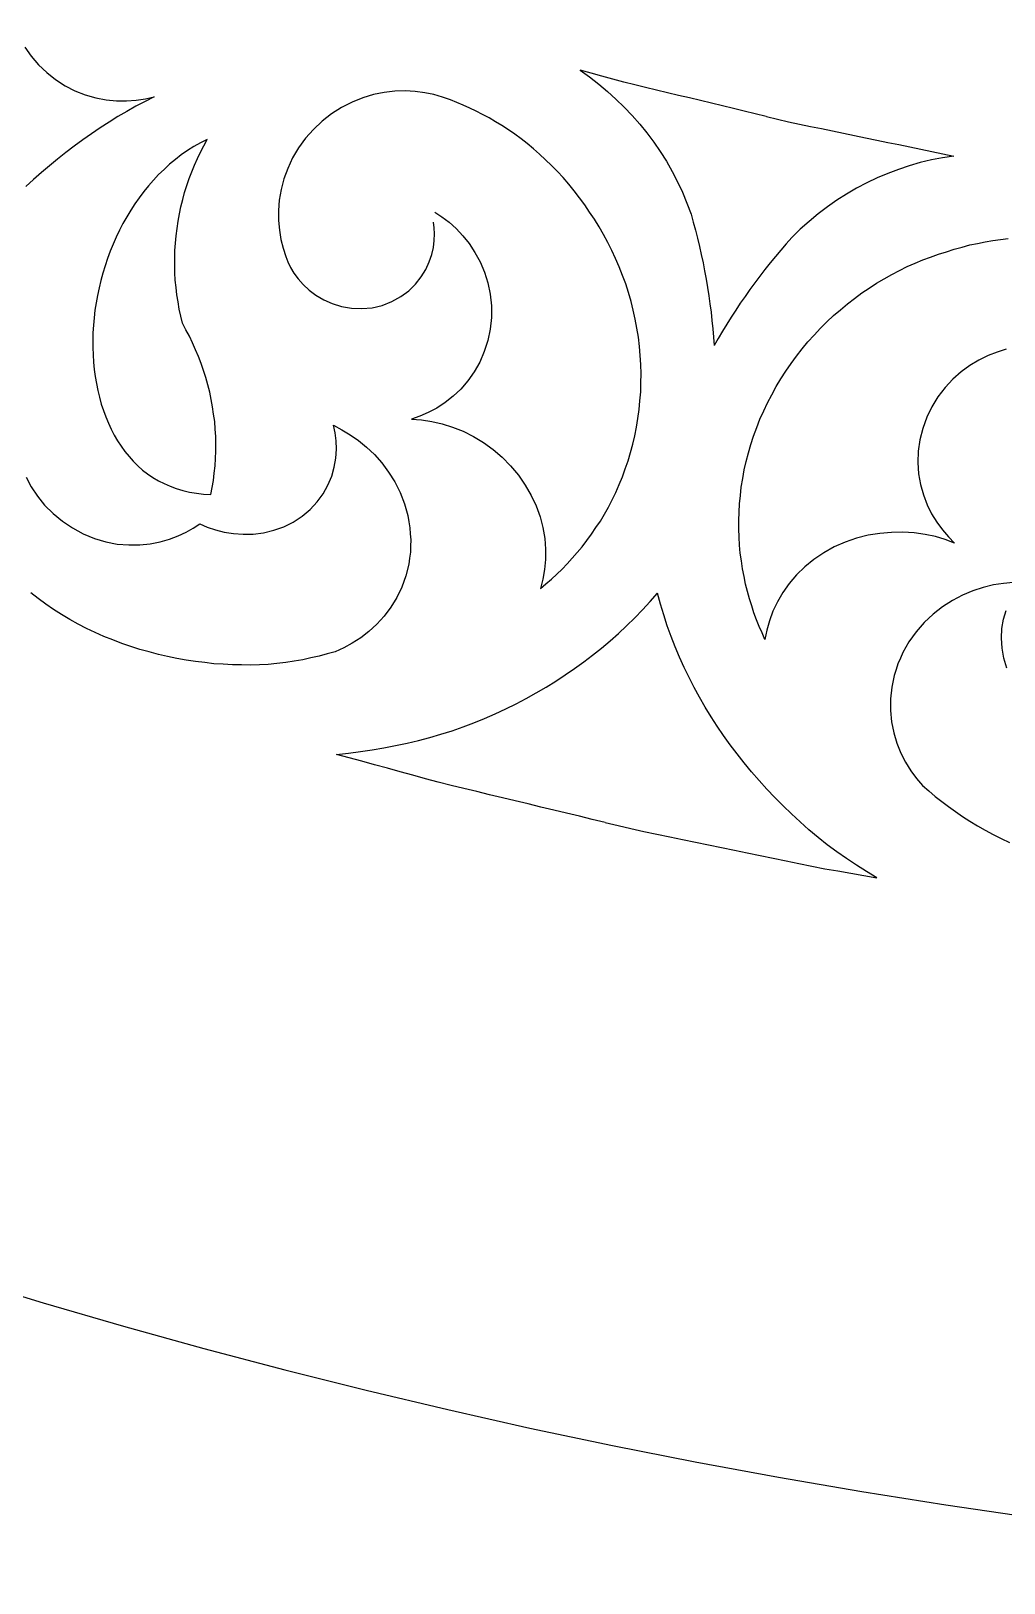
# Model space of a CAD drawing. Extents: x -1903 to -234, y -575 to 545.
# Drawn here: x -1503.9 to -1423.4, y -574.8 to -446.4 of the extents above; entities that cross this region are included whole.
import ezdxf

# ---------------------------------------------------------------- set-up
doc = ezdxf.new("R2010")
doc.units = 0
doc.layers.add('LAYER_1', color=18, linetype='CONTINUOUS')

msp = doc.modelspace()

# ---------------------------------------------------------------- linework, layer by layer
at = {"layer": 'LAYER_1'}
msp.add_lwpolyline([(-1342.912552403855, 545.219890420859, 0.4142135623730951), (-1902.912552403855, -14.78010957914103, 0.4142135623730951), (-1342.912552403855, -574.780109579141, 0.4142135623730951), (-782.912552403855, -14.78010957914103, 0.4142135623730951)], format="xyb", close=True, dxfattribs=at)
for points in [[(-1504.379516601562, -447.7447814941406), (-1503.84619140625, -448.4939575195312), (-1503.23828125, -449.1975402832031), (-1502.5625, -449.8450317382812), (-1501.828002929688, -450.4271545410156), (-1501.045288085938, -450.9364013671875), (-1500.226318359375, -451.3672790527344), (-1499.375122070312, -451.6932678222656), (-1498.510986328125, -451.9334716796875), (-1497.6474609375, -452.093017578125), (-1496.795166015625, -452.17529296875), (-1495.9638671875, -452.1851501464844), (-1495.161376953125, -452.1286010742188), (-1494.394165039062, -452.0124816894531), (-1493.666870117188, -451.8439331054688), (-1494.423217773438, -452.2404174804688), (-1495.180786132812, -452.6364440917969), (-1495.926635742188, -453.0657348632812), (-1496.673950195312, -453.4945373535156), (-1497.406982421875, -453.9560852050781), (-1498.141479492188, -454.4171142578125), (-1498.859497070312, -454.9100341796875), (-1499.578979492188, -455.4024353027344), (-1500.27978515625, -455.92578125), (-1500.982055664062, -456.4486389160156), (-1501.663208007812, -457.0012512207031), (-1502.345581054688, -457.5527038574219), (-1503.00048828125, -458.1207275390625), (-1503.656860351562, -458.6882629394531), (-1504.288330078125, -459.2837219238281)], [(-1443.04931640625, -453.473876953125), (-1443.956176757812, -453.2559509277344), (-1444.862915039062, -453.0380249023438), (-1445.769775390625, -452.8200988769531), (-1446.676635742188, -452.6021728515625), (-1447.58349609375, -452.3842468261719), (-1448.490356445312, -452.1663208007812), (-1449.397216796875, -451.9483947753906), (-1450.304077148438, -451.73046875), (-1451.2109375, -451.5125427246094), (-1452.117797851562, -451.2946166992188), (-1453.024658203125, -451.0766906738281), (-1453.931396484375, -450.8587646484375), (-1454.838134765625, -450.640380859375), (-1455.73779296875, -450.3941040039062), (-1456.637329101562, -450.1478271484375), (-1457.536865234375, -449.9015808105469), (-1458.436401367188, -449.6553039550781), (-1457.658935546875, -450.2093200683594), (-1456.906127929688, -450.7951965332031), (-1456.178466796875, -451.4120483398438), (-1455.476684570312, -452.0588073730469), (-1454.79736328125, -452.7181396484375), (-1454.14306640625, -453.3975219726562), (-1453.516845703125, -454.1044921875), (-1452.91943359375, -454.8381652832031), (-1452.351684570312, -455.5975341796875), (-1451.814208984375, -456.381591796875), (-1451.307861328125, -457.1893920898438), (-1450.83349609375, -458.0199890136719), (-1450.391845703125, -458.8723449707031), (-1449.98388671875, -459.7454528808594), (-1449.6103515625, -460.6383972167969), (-1449.272216796875, -461.5500793457031), (-1449.087280273438, -462.2162475585938), (-1448.901489257812, -462.8825988769531), (-1448.735107421875, -463.5536804199219), (-1448.567993164062, -464.2249450683594), (-1448.42041015625, -464.9004516601562), (-1448.272094726562, -465.576171875), (-1448.143310546875, -466.2556457519531), (-1448.013916015625, -466.935302734375), (-1447.904418945312, -467.6182250976562), (-1447.794067382812, -468.3013305664062), (-1447.703979492188, -468.9872131347656), (-1447.613159179688, -469.6732482910156), (-1447.54248046875, -470.3616333007812), (-1447.47119140625, -471.0501403808594), (-1447.420166015625, -471.7405090332031), (-1447.368774414062, -472.4309692382812)], [(-1470.473999023438, -461.3890075683594), (-1469.876342773438, -461.7797546386719), (-1469.284301757812, -462.2336730957031), (-1468.705688476562, -462.7538452148438), (-1468.14990234375, -463.3422241210938), (-1467.626831054688, -463.9991455078125), (-1467.147705078125, -464.7231750488281), (-1466.723388671875, -465.5106201171875), (-1466.365478515625, -466.3554992675781), (-1466.084228515625, -467.2492980957031), (-1465.889038085938, -468.1813354492188), (-1465.787109375, -469.1388244628906), (-1465.783447265625, -470.1076354980469), (-1465.880249023438, -471.0726318359375), (-1466.076416015625, -472.0188293457031), (-1466.368041992188, -472.9318542480469), (-1466.74853515625, -473.7987976074219), (-1467.208618164062, -474.6087341308594), (-1467.737915039062, -475.3531188964844), (-1468.32421875, -476.0260314941406), (-1468.955322265625, -476.6240844726562), (-1469.618896484375, -477.1462707519531), (-1470.3037109375, -477.5936279296875), (-1470.998901367188, -477.9688415527344), (-1471.695556640625, -478.2759094238281), (-1472.385498046875, -478.5198059082031), (-1471.563720703125, -478.5848693847656), (-1470.720092773438, -478.7128601074219), (-1469.861083984375, -478.9089965820312), (-1468.99462890625, -479.1777038574219), (-1468.129516601562, -479.5222778320312), (-1467.27587890625, -479.9445190429688), (-1466.444091796875, -480.4447021484375), (-1465.645263671875, -481.0210266113281), (-1464.89013671875, -481.6697998046875), (-1464.189086914062, -482.3854064941406), (-1463.551635742188, -483.1601867675781), (-1462.98291015625, -483.9732666015625), (-1462.489990234375, -484.8167724609375), (-1462.080322265625, -485.6908569335938), (-1461.756469726562, -486.5840759277344), (-1461.51904296875, -487.4850158691406), (-1461.366333007812, -488.3829040527344), (-1461.29541015625, -489.2676391601562), (-1461.30126953125, -490.1305236816406), (-1461.378295898438, -490.9639587402344), (-1461.51953125, -491.7619323730469), (-1461.718139648438, -492.5197448730469), (-1461.267456054688, -492.1364135742188), (-1460.817504882812, -491.7529296875), (-1460.377807617188, -491.3374633789062), (-1459.93896484375, -490.9218444824219), (-1459.513427734375, -490.4736938476562), (-1459.088500976562, -490.025390625), (-1458.68017578125, -489.5442810058594), (-1458.272583007812, -489.0630493164062), (-1457.884765625, -488.5490417480469), (-1457.49755859375, -488.034912109375), (-1457.133666992188, -487.4884643554688), (-1456.770263671875, -486.9418640136719), (-1456.43359375, -486.36376953125), (-1456.097412109375, -485.7855529785156), (-1455.791381835938, -485.1770935058594), (-1455.485717773438, -484.5685119628906), (-1455.213500976562, -483.9313659667969), (-1454.941650390625, -483.2941589355469), (-1454.706298828125, -482.6305541992188), (-1454.471313476562, -481.9668579101562), (-1454.275756835938, -481.2794189453125), (-1454.080322265625, -480.5919799804688), (-1453.927124023438, -479.8838195800781), (-1453.77392578125, -479.1756896972656), (-1453.665161132812, -478.4504089355469), (-1453.556274414062, -477.7251281738281), (-1453.49365234375, -476.986572265625), (-1453.430786132812, -476.2480773925781), (-1453.41552734375, -475.50048828125), (-1453.39990234375, -474.7530212402344), (-1453.432861328125, -474.0008850097656), (-1453.465087890625, -473.2489318847656), (-1453.546142578125, -472.4969482421875), (-1453.62646484375, -471.7451171875), (-1453.75537109375, -470.9979248046875), (-1453.883422851562, -470.2509765625), (-1454.05908203125, -469.5133056640625), (-1454.23388671875, -468.7758483886719), (-1454.454956054688, -468.0522155761719), (-1454.6748046875, -467.328857421875), (-1454.939208984375, -466.6236572265625), (-1455.202392578125, -465.918701171875), (-1455.507568359375, -465.2359008789062), (-1455.811767578125, -464.5533752441406), (-1456.155029296875, -463.8966674804688), (-1456.4970703125, -463.240234375), (-1456.875366210938, -462.6128234863281), (-1457.252563476562, -461.9856567382812), (-1457.661743164062, -461.3879089355469), (-1458.066162109375, -460.7762145996094), (-1458.499755859375, -460.1979370117188), (-1458.932250976562, -459.6199340820312), (-1459.39013671875, -459.0771179199219), (-1459.84716796875, -458.5346069335938), (-1460.325805664062, -458.0286560058594), (-1460.803588867188, -457.5229187011719), (-1461.299560546875, -457.0545959472656), (-1461.794555664062, -456.5864868164062), (-1462.304321289062, -456.1560974121094), (-1462.8134765625, -455.7259216308594), (-1463.333618164062, -455.3334655761719), (-1463.853149414062, -454.941162109375), (-1464.380737304688, -454.5860900878906), (-1464.907836914062, -454.2311706542969), (-1465.439819335938, -453.9127197265625), (-1465.971435546875, -453.5943603515625), (-1466.505126953125, -453.3114318847656), (-1467.03857421875, -453.0285949707031), (-1467.571533203125, -452.7798461914062), (-1468.1044921875, -452.5311584472656), (-1468.634521484375, -452.3150939941406), (-1469.16455078125, -452.0990905761719), (-1469.835327148438, -451.8749084472656), (-1470.544799804688, -451.6705627441406), (-1471.296142578125, -451.5110168457031), (-1472.0869140625, -451.4058227539062), (-1472.912963867188, -451.3624572753906), (-1473.768188476562, -451.3882141113281), (-1474.645385742188, -451.489501953125), (-1475.53515625, -451.671875), (-1476.42724609375, -451.939208984375), (-1477.31005859375, -452.2934875488281), (-1478.171264648438, -452.7346496582031), (-1478.998046875, -453.26025390625), (-1479.778076171875, -453.8653259277344), (-1480.499633789062, -454.5427551269531), (-1481.152587890625, -455.2833251953125), (-1481.728759765625, -456.0762329101562), (-1482.221801757812, -456.9096069335938), (-1482.628173828125, -457.7710266113281), (-1482.946655273438, -458.6480407714844), (-1483.17822265625, -459.5288696289062), (-1483.325927734375, -460.402587890625), (-1483.394653320312, -461.2595825195312), (-1483.390380859375, -462.0917053222656), (-1483.3203125, -462.892333984375), (-1483.191772460938, -463.6564331054688), (-1483.012451171875, -464.38037109375), (-1482.789916992188, -465.0617980957031), (-1482.616333007812, -465.5061645507812), (-1482.392578125, -465.9662170410156), (-1482.111572265625, -466.4370422363281), (-1481.766723632812, -466.9117431640625), (-1481.351928710938, -467.3812866210938), (-1480.862548828125, -467.8343811035156), (-1480.29638671875, -468.2573852539062), (-1479.654296875, -468.6349792480469), (-1478.941528320312, -468.9505615234375), (-1478.167602539062, -469.1877746582031), (-1477.347290039062, -469.3316650390625), (-1476.499877929688, -469.3705139160156), (-1475.647705078125, -469.2972717285156), (-1474.813354492188, -469.1081237792969), (-1474.015869140625, -468.7929382324219), (-1473.281127929688, -468.3829040527344), (-1472.625122070312, -467.8936462402344), (-1472.058471679688, -467.343505859375), (-1471.585693359375, -466.7518310546875), (-1471.206665039062, -466.1370849609375), (-1470.917236328125, -465.515869140625), (-1470.709838867188, -464.9020690917969), (-1470.575805664062, -464.3065185546875), (-1470.505126953125, -463.7371826171875), (-1470.488037109375, -463.1994018554688), (-1470.515014648438, -462.6962585449219), (-1470.578002929688, -462.2290344238281)], [(-1443.033569335938, -453.4776306152344), (-1442.126586914062, -453.6951904296875), (-1441.219604492188, -453.9127197265625), (-1440.307373046875, -454.1061706542969), (-1439.39404296875, -454.295166015625), (-1438.480712890625, -454.484130859375), (-1437.5673828125, -454.6731262207031), (-1436.654052734375, -454.8620910644531), (-1435.74072265625, -455.0510864257812), (-1434.827392578125, -455.2400817871094), (-1433.9140625, -455.4290771484375), (-1433.000732421875, -455.6180419921875), (-1432.087524414062, -455.8070068359375), (-1431.174194335938, -455.9960021972656), (-1430.260864257812, -456.1849975585938), (-1429.347534179688, -456.3739929199219), (-1428.434204101562, -456.5629577636719), (-1427.520874023438, -456.7519226074219), (-1428.457885742188, -456.8940734863281), (-1429.386596679688, -457.0759887695312), (-1430.30615234375, -457.2970886230469), (-1431.215454101562, -457.5567626953125), (-1432.113403320312, -457.8544616699219), (-1432.9990234375, -458.1896362304688), (-1433.871459960938, -458.5617065429688), (-1434.729370117188, -458.9700927734375), (-1435.57177734375, -459.4142761230469), (-1436.3974609375, -459.8936767578125), (-1437.205444335938, -460.4077758789062), (-1437.994506835938, -460.9560241699219), (-1438.763427734375, -461.5378723144531), (-1439.510864257812, -462.1527709960938), (-1440.235961914062, -462.8002319335938), (-1440.937133789062, -463.4796752929688), (-1441.393432617188, -464.0025634765625), (-1441.8505859375, -464.5252990722656), (-1442.292236328125, -465.060546875), (-1442.734741210938, -465.5956115722656), (-1443.161376953125, -466.1428527832031), (-1443.588745117188, -466.68994140625), (-1444, -467.248779296875), (-1444.410400390625, -467.8004455566406), (-1444.804077148438, -468.362548828125), (-1445.198486328125, -468.9244689941406), (-1445.576293945312, -469.498046875), (-1445.95458984375, -470.0714416503906), (-1446.315795898438, -470.6561279296875), (-1446.677612304688, -471.2406616210938), (-1447.022094726562, -471.8360595703125), (-1447.367065429688, -472.4313659667969)], [(-1423.195434570312, -472.7374877929688), (-1423.943481445312, -472.9613342285156), (-1424.70068359375, -473.2564392089844), (-1425.457885742188, -473.62744140625), (-1426.204833984375, -474.0776672363281), (-1426.9296875, -474.6085815429688), (-1427.619750976562, -475.2195434570312), (-1428.26171875, -475.9073791503906), (-1428.8427734375, -476.6662902832031), (-1429.350463867188, -477.4879150390625), (-1429.774536132812, -478.3615112304688), (-1430.106323242188, -479.2744445800781), (-1430.34033203125, -480.2126159667969), (-1430.4736328125, -481.1614379882812), (-1430.5068359375, -482.1063842773438), (-1430.443115234375, -483.0337829589844), (-1430.288818359375, -483.9313049316406), (-1430.052001953125, -484.78857421875), (-1429.7421875, -485.5972290039062), (-1429.3701171875, -486.3512268066406), (-1428.946411132812, -487.0465698242188), (-1428.481811523438, -487.6812744140625), (-1427.986572265625, -488.2549438476562), (-1427.4697265625, -488.7687072753906), (-1428.23974609375, -488.4779663085938), (-1429.056640625, -488.2347412109375), (-1429.917114257812, -488.0465698242188), (-1430.815795898438, -487.9207763671875), (-1431.74609375, -487.8641052246094), (-1432.699951171875, -487.8824768066406), (-1433.6650390625, -487.9656982421875), (-1434.630859375, -488.1180725097656), (-1435.5888671875, -488.3552551269531), (-1436.52734375, -488.6768493652344), (-1437.434204101562, -489.0804138183594), (-1438.298583984375, -489.5614013671875), (-1439.109985351562, -490.1134033203125), (-1439.859375, -490.7284851074219), (-1440.539672851562, -491.3973083496094), (-1441.145385742188, -492.1098937988281), (-1441.673095703125, -492.8558044433594), (-1442.121459960938, -493.6245727539062), (-1442.490966796875, -494.4062805175781), (-1442.783447265625, -495.1916809082031), (-1443.00244140625, -495.9723815917969), (-1443.152221679688, -496.7412414550781), (-1443.392700195312, -496.2033386230469), (-1443.63232421875, -495.6655883789062), (-1443.848754882812, -495.1033935546875), (-1444.064575195312, -494.5413513183594), (-1444.254028320312, -493.9556274414062), (-1444.442993164062, -493.3700256347656), (-1444.6025390625, -492.7619018554688), (-1444.761596679688, -492.1538696289062), (-1444.888427734375, -491.5247497558594), (-1445.0146484375, -490.8957824707031), (-1445.105834960938, -490.2474975585938), (-1445.196533203125, -489.5993041992188), (-1445.249267578125, -488.9340515136719), (-1445.301635742188, -488.2688903808594), (-1445.313720703125, -487.5892028808594), (-1445.325317382812, -486.9096069335938), (-1445.294311523438, -486.2184448242188), (-1445.263061523438, -485.52734375), (-1445.187255859375, -484.8279724121094), (-1445.111206054688, -484.128662109375), (-1444.989013671875, -483.4247131347656), (-1444.866943359375, -482.7207641601562), (-1444.697631835938, -482.01611328125), (-1444.528442382812, -481.3114624023438), (-1444.311645507812, -480.6101989746094), (-1444.094970703125, -479.908935546875), (-1443.830688476562, -479.21533203125), (-1443.566650390625, -478.5216979980469), (-1443.255737304688, -477.8401184082031), (-1442.945190429688, -477.1584777832031), (-1442.5888671875, -476.4932556152344), (-1442.233154296875, -475.8279113769531), (-1441.833251953125, -475.1833190917969), (-1441.434204101562, -474.53857421875), (-1440.993408203125, -473.9186706542969), (-1440.553344726562, -473.298583984375), (-1440.07421875, -472.7071838378906), (-1439.596313476562, -472.1155700683594), (-1439.08251953125, -471.55615234375), (-1438.569702148438, -470.9964904785156), (-1438.024780273438, -470.4721069335938), (-1437.48095703125, -469.9474792480469), (-1436.908935546875, -469.4607238769531), (-1436.337890625, -468.9737243652344), (-1435.742797851562, -468.5267333984375), (-1435.148803710938, -468.0794677734375), (-1434.534790039062, -467.6737976074219), (-1433.921997070312, -467.2678833007812), (-1433.29345703125, -466.904541015625), (-1432.666015625, -466.5409851074219), (-1432.02685546875, -466.2205505371094), (-1431.388916015625, -465.8998718261719), (-1430.743286132812, -465.622314453125), (-1430.098754882812, -465.3445739746094), (-1429.450439453125, -465.1094055175781), (-1428.803100585938, -464.8741149902344), (-1428.15234375, -464.6629028320312), (-1427.502075195312, -464.4506225585938), (-1426.855224609375, -464.2786254882812), (-1426.208984375, -464.1065368652344), (-1425.568969726562, -463.9732360839844), (-1424.9296875, -463.8398132324219), (-1424.29931640625, -463.7434387207031), (-1423.669555664062, -463.6470031738281), (-1423.051025390625, -463.5855712890625)], [(-1504.268920898438, -483.3079223632812), (-1503.851928710938, -484.1078491210938), (-1503.339477539062, -484.887451171875), (-1502.733642578125, -485.6322631835938), (-1502.0400390625, -486.327880859375), (-1501.26806640625, -486.9605712890625), (-1500.429931640625, -487.5183410644531), (-1499.540161132812, -487.9916381835938), (-1498.615112304688, -488.3737182617188), (-1497.671875, -488.6610717773438), (-1496.724853515625, -488.8472595214844), (-1495.784790039062, -488.9201965332031), (-1494.872436523438, -488.9079284667969), (-1493.999145507812, -488.818115234375), (-1493.173706054688, -488.6595153808594), (-1492.402221679688, -488.4418334960938), (-1491.6884765625, -488.1746826171875), (-1491.034301757812, -487.8675842285156), (-1490.439697265625, -487.529296875), (-1489.903198242188, -487.1678466796875), (-1489.282592773438, -487.4404296875), (-1488.608642578125, -487.6741638183594), (-1487.884155273438, -487.8591003417969), (-1487.114868164062, -487.9848937988281), (-1486.308471679688, -488.0413208007812), (-1485.475708007812, -488.0189514160156), (-1484.630004882812, -487.9099731445312), (-1483.786743164062, -487.7087707519531), (-1482.963012695312, -487.4129638671875), (-1482.176147460938, -487.023681640625), (-1481.44287109375, -486.5458984375), (-1480.777954101562, -485.9882507324219), (-1480.193969726562, -485.3625183105469), (-1479.69921875, -484.6828918457031), (-1479.298583984375, -483.96484375), (-1478.992797851562, -483.2237548828125), (-1478.779663085938, -482.4757385253906), (-1478.653442382812, -481.7340087890625), (-1478.606567382812, -481.009765625), (-1478.63037109375, -480.3125915527344), (-1478.715087890625, -479.6495971679688), (-1478.851318359375, -479.0255737304688), (-1478.16650390625, -479.3921203613281), (-1477.475341796875, -479.8070373535156), (-1476.787353515625, -480.2812805175781), (-1476.113403320312, -480.82568359375), (-1475.463623046875, -481.4418029785156), (-1474.8486328125, -482.1295776367188), (-1474.280151367188, -482.8870849609375), (-1473.769653320312, -483.710205078125), (-1473.328735351562, -484.592529296875), (-1472.96826171875, -485.5253295898438), (-1472.697509765625, -486.4977722167969), (-1472.610961914062, -486.9974060058594), (-1472.52392578125, -487.4971618652344), (-1472.488403320312, -488.0033264160156), (-1472.452514648438, -488.5096130371094), (-1472.469116210938, -489.0150146484375), (-1472.485473632812, -489.5204772949219), (-1472.553955078125, -490.0177917480469), (-1472.622314453125, -490.5151672363281), (-1472.859375, -491.4798583984375), (-1473.190551757812, -492.4020080566406), (-1473.607299804688, -493.2709655761719), (-1474.099609375, -494.0782470703125), (-1474.656127929688, -494.817626953125), (-1475.265014648438, -495.4853820800781), (-1475.914428710938, -496.079833984375), (-1476.593139648438, -496.6012268066406), (-1477.290405273438, -497.0514831542969), (-1477.996704101562, -497.4337768554688), (-1478.703979492188, -497.752197265625), (-1479.362915039062, -497.9317016601562), (-1480.022583007812, -498.1110534667969), (-1480.705444335938, -498.26123046875), (-1481.389038085938, -498.4112243652344), (-1482.093627929688, -498.5299072265625), (-1482.798950195312, -498.6484069824219), (-1483.523071289062, -498.7333068847656), (-1484.241943359375, -498.7980041503906), (-1484.976928710938, -498.8268127441406), (-1485.71240234375, -498.8554077148438), (-1486.460815429688, -498.8466491699219), (-1487.209838867188, -498.837646484375), (-1487.968505859375, -498.7900390625), (-1488.727661132812, -498.7422790527344), (-1489.4931640625, -498.6549682617188), (-1490.258911132812, -498.5675354003906), (-1491.027221679688, -498.4399719238281), (-1491.795776367188, -498.3123168945312), (-1492.562866210938, -498.1443481445312), (-1493.330200195312, -497.9763488769531), (-1494.092163085938, -497.7682189941406), (-1494.854125976562, -497.5601196289062), (-1495.606689453125, -497.3124694824219), (-1496.359252929688, -497.0648498535156), (-1497.098388671875, -496.7787170410156), (-1497.83740234375, -496.4926147460938), (-1498.559204101562, -496.1694030761719), (-1499.280029296875, -495.8445434570312), (-1499.973022460938, -495.4627990722656), (-1500.66552734375, -495.0812072753906), (-1501.333862304688, -494.6666259765625), (-1502.001586914062, -494.2522277832031), (-1502.641967773438, -493.8073120117188), (-1503.28173828125, -493.3626403808594), (-1503.891357421875, -492.8901062011719)], [(-1456.379150390625, -511.8712158203125), (-1457.440673828125, -511.6164245605469), (-1458.502075195312, -511.3616333007812), (-1459.563598632812, -511.1068420410156), (-1460.625122070312, -510.85205078125), (-1461.6865234375, -510.5972595214844), (-1462.747924804688, -510.3424682617188), (-1463.809448242188, -510.0876770019531), (-1464.870971679688, -509.8328857421875), (-1465.932373046875, -509.578125), (-1466.993896484375, -509.3233032226562), (-1468.055419921875, -509.0685119628906), (-1469.116821289062, -508.8137512207031), (-1470.174560546875, -508.5446472167969), (-1471.227661132812, -508.2566528320312), (-1472.280517578125, -507.9686584472656), (-1473.33349609375, -507.6806640625), (-1474.386352539062, -507.3926696777344), (-1475.439453125, -507.1046447753906), (-1476.492309570312, -506.816650390625), (-1477.545288085938, -506.5286560058594), (-1478.598266601562, -506.2406616210938), (-1477.6064453125, -506.1376647949219), (-1476.62158203125, -506.0139770507812), (-1475.643920898438, -505.8697204589844), (-1474.674072265625, -505.7050170898438), (-1473.712280273438, -505.5199584960938), (-1472.759033203125, -505.3146667480469), (-1471.814575195312, -505.0893249511719), (-1470.879516601562, -504.843994140625), (-1469.9541015625, -504.5787963867188), (-1469.038696289062, -504.2939147949219), (-1468.130981445312, -503.9780578613281), (-1467.230590820312, -503.6302490234375), (-1466.341674804688, -503.2635803222656), (-1465.464233398438, -502.8782043457031), (-1464.598999023438, -502.4742736816406), (-1463.745971679688, -502.0519104003906), (-1462.905639648438, -501.6112976074219), (-1462.078491210938, -501.1525268554688), (-1461.264526367188, -500.6758117675781), (-1460.46435546875, -500.1812744140625), (-1459.678344726562, -499.6690368652344), (-1458.906494140625, -499.1392822265625), (-1458.1494140625, -498.5921630859375), (-1457.4072265625, -498.0278625488281), (-1456.680541992188, -497.4464416503906), (-1455.96923828125, -496.8481750488281), (-1455.273803710938, -496.233154296875), (-1454.5947265625, -495.6015319824219), (-1453.931884765625, -494.9535217285156), (-1453.285888671875, -494.2892150878906), (-1452.656860351562, -493.6088562011719), (-1452.045166015625, -492.9125366210938)], [(-1456.361328125, -511.87548828125), (-1455.299926757812, -512.13037109375), (-1454.238525390625, -512.38525390625), (-1453.170166015625, -512.6096801757812), (-1452.101318359375, -512.8311157226562), (-1451.032348632812, -513.0525512695312), (-1449.96337890625, -513.2740478515625), (-1448.89453125, -513.4954833984375), (-1447.825561523438, -513.7169799804688), (-1446.756713867188, -513.9384155273438), (-1445.687744140625, -514.159912109375), (-1444.618774414062, -514.38134765625), (-1443.549926757812, -514.602783203125), (-1442.48095703125, -514.82421875), (-1441.411987304688, -515.0457153320312), (-1440.343139648438, -515.2671508789062), (-1439.274169921875, -515.4886474609375), (-1438.203735351562, -515.7020874023438), (-1437.128295898438, -515.8897705078125), (-1436.052978515625, -516.0775146484375), (-1434.977661132812, -516.2651977539062), (-1433.902221679688, -516.4529418945312), (-1434.752563476562, -515.9380493164062), (-1435.587768554688, -515.4073486328125), (-1436.407348632812, -514.8612060546875), (-1437.211181640625, -514.2998657226562), (-1437.998779296875, -513.7236328125), (-1438.765380859375, -513.108642578125), (-1439.514770507812, -512.4769897460938), (-1440.247192382812, -511.8316345214844), (-1440.96240234375, -511.1729125976562), (-1441.659912109375, -510.5011291503906), (-1442.339721679688, -509.8165893554688), (-1443.001342773438, -509.1195068359375), (-1443.644653320312, -508.4102172851562), (-1444.269409179688, -507.68896484375), (-1444.875122070312, -506.9560852050781), (-1445.461791992188, -506.2118225097656), (-1446.028930664062, -505.4564514160156), (-1446.576416015625, -504.6903076171875), (-1447.104248046875, -503.91357421875), (-1447.61181640625, -503.1265563964844), (-1448.098876953125, -502.32958984375), (-1448.565551757812, -501.5229187011719), (-1449.011474609375, -500.706787109375), (-1449.436279296875, -499.8814392089844), (-1449.839965820312, -499.0472412109375), (-1450.22216796875, -498.2044067382812), (-1450.582885742188, -497.3532104492188), (-1450.91943359375, -496.4839172363281), (-1451.23291015625, -495.6015319824219), (-1451.524291992188, -494.712158203125), (-1451.79345703125, -493.8161315917969), (-1452.040283203125, -492.9136962890625)], [(-1422.632446289062, -492.0237426757812), (-1423.435180664062, -492.096435546875), (-1424.26220703125, -492.2322082519531), (-1425.106811523438, -492.4373779296875), (-1425.960815429688, -492.717529296875), (-1426.814453125, -493.0773010253906), (-1427.656616210938, -493.519775390625), (-1428.474853515625, -494.0462036132812), (-1429.255859375, -494.65576171875), (-1429.986328125, -495.3450927734375), (-1430.653076171875, -496.1083679199219), (-1430.9482421875, -496.5228576660156), (-1431.243774414062, -496.9373168945312), (-1431.495727539062, -497.3794555664062), (-1431.748046875, -497.8215026855469), (-1431.952514648438, -498.2851257324219), (-1432.1572265625, -498.7487182617188), (-1432.311401367188, -499.2271118164062), (-1432.4658203125, -499.7054748535156), (-1432.670776367188, -500.6777648925781), (-1432.7724609375, -501.6516418457031), (-1432.773681640625, -502.6138916015625), (-1432.679931640625, -503.5525512695312), (-1432.498901367188, -504.4571838378906), (-1432.239379882812, -505.3193969726562), (-1431.911376953125, -506.1325988769531), (-1431.525390625, -506.8922729492188), (-1431.091552734375, -507.5956115722656), (-1430.6201171875, -508.2414245605469), (-1430.120239257812, -508.8298645019531), (-1429.603393554688, -509.2723388671875), (-1429.0859375, -509.7149353027344), (-1428.534912109375, -510.1410217285156), (-1427.983154296875, -510.5672607421875), (-1427.398803710938, -510.9742126464844), (-1426.813720703125, -511.3812561035156), (-1426.197143554688, -511.7662353515625), (-1425.579956054688, -512.1513061523438), (-1424.932861328125, -512.5115356445312), (-1424.285034179688, -512.8718872070312), (-1423.609619140625, -513.20458984375), (-1422.933349609375, -513.5374755859375)], [(-1423.143920898438, -499.1138610839844), (-1423.397338867188, -498.2881774902344), (-1423.547119140625, -497.4549560546875), (-1423.595947265625, -496.6301879882812), (-1423.549682617188, -495.8283996582031), (-1423.417236328125, -495.0619812011719), (-1423.209350585938, -494.3406372070312)]]:
    msp.add_lwpolyline(points, dxfattribs=at)
msp.add_lwpolyline([(-1489.297973632812, -455.374267578125), (-1489.855224609375, -455.6615905761719), (-1490.396606445312, -455.9726257324219), (-1490.921875, -456.3065795898438), (-1491.43115234375, -456.6624450683594), (-1491.924194335938, -457.0394897460938), (-1492.401000976562, -457.4367065429688), (-1492.861450195312, -457.8532409667969), (-1493.305541992188, -458.2882385253906), (-1493.733154296875, -458.7407836914062), (-1494.14404296875, -459.2100524902344), (-1494.538208007812, -459.6951293945312), (-1494.91552734375, -460.1951599121094), (-1495.276000976562, -460.709228515625), (-1495.619384765625, -461.2364807128906), (-1495.945556640625, -461.7760620117188), (-1496.254638671875, -462.3270568847656), (-1496.546142578125, -462.888671875), (-1496.820190429688, -463.4599304199219), (-1497.07666015625, -464.0400390625), (-1497.315307617188, -464.6281127929688), (-1497.536254882812, -465.2232360839844), (-1497.739135742188, -465.8245849609375), (-1497.923950195312, -466.4312744140625), (-1498.090576171875, -467.0423889160156), (-1498.239013671875, -467.6571044921875), (-1498.368896484375, -468.2745361328125), (-1498.480346679688, -468.893798828125), (-1498.5732421875, -469.5139770507812), (-1498.6474609375, -470.1342468261719), (-1498.702880859375, -470.7537231445312), (-1498.7392578125, -471.3715209960938), (-1498.7568359375, -471.9867248535156), (-1498.75537109375, -472.5984497070312), (-1498.734619140625, -473.2059020996094), (-1498.694702148438, -473.80810546875), (-1498.635620117188, -474.4041748046875), (-1498.557006835938, -474.9932861328125), (-1498.459228515625, -475.5744323730469), (-1498.341796875, -476.1468505859375), (-1498.204956054688, -476.7095642089844), (-1498.048461914062, -477.2617492675781), (-1497.872436523438, -477.8023986816406), (-1497.6767578125, -478.3306884765625), (-1497.461547851562, -478.8456726074219), (-1497.2265625, -479.3465270996094), (-1496.971923828125, -479.8322448730469), (-1496.697631835938, -480.3019409179688), (-1496.403686523438, -480.7547302246094), (-1496.089965820312, -481.189697265625), (-1495.756591796875, -481.6059265136719), (-1495.403564453125, -482.0024719238281), (-1495.031005859375, -482.3783874511719), (-1494.635864257812, -482.7237548828125), (-1494.219360351562, -483.0409851074219), (-1493.783325195312, -483.3345336914062), (-1493.32763671875, -483.6034240722656), (-1492.852661132812, -483.8467407226562), (-1492.358032226562, -484.0636291503906), (-1491.844360351562, -484.2530822753906), (-1491.311279296875, -484.4141845703125), (-1490.759155273438, -484.5460510253906), (-1490.18798828125, -484.6476745605469), (-1489.598022460938, -484.7181701660156), (-1488.989135742188, -484.756591796875), (-1488.88232421875, -484.1696166992188), (-1488.775268554688, -483.5827331542969), (-1488.705200195312, -482.9841003417969), (-1488.634887695312, -482.3855590820312), (-1488.602661132812, -481.7784118652344), (-1488.570068359375, -481.1713562011719), (-1488.576293945312, -480.5589904785156), (-1488.582153320312, -479.94677734375), (-1488.627197265625, -479.3326416015625), (-1488.671752929688, -478.7186584472656), (-1488.75537109375, -478.1063232421875), (-1488.838500976562, -477.4941101074219), (-1488.960327148438, -476.8869934082031), (-1489.081420898438, -476.2800903320312), (-1489.240234375, -475.6817016601562), (-1489.3984375, -475.08349609375), (-1489.593139648438, -474.4971313476562), (-1489.786987304688, -473.9110107421875), (-1490.015747070312, -473.3398132324219), (-1490.24365234375, -472.7688293457031), (-1490.504516601562, -472.2156677246094), (-1490.7646484375, -471.6626892089844), (-1491.055297851562, -471.130126953125), (-1491.342163085938, -470.5885009765625), (-1491.474365234375, -470.000732421875), (-1491.605834960938, -469.4132080078125), (-1491.703979492188, -468.8157043457031), (-1491.801391601562, -468.2183837890625), (-1491.8642578125, -467.6137084960938), (-1491.926513671875, -467.0092163085938), (-1491.953247070312, -466.400146484375), (-1491.979370117188, -465.791259765625), (-1491.969604492188, -465.1806640625), (-1491.959350585938, -464.5702209472656), (-1491.912841796875, -463.9610595703125), (-1491.865966796875, -463.3519897460938), (-1491.783081054688, -462.7471618652344), (-1491.699951171875, -462.1423950195312), (-1491.581298828125, -461.5447998046875), (-1491.462646484375, -460.9472351074219), (-1491.309204101562, -460.3596801757812), (-1491.155883789062, -459.7721557617188), (-1490.969116210938, -459.1973266601562), (-1490.782470703125, -458.6224670410156), (-1490.564086914062, -458.0628967285156), (-1490.345703125, -457.5032653808594), (-1490.097534179688, -456.9612121582031), (-1489.849365234375, -456.4191589355469), (-1489.573608398438, -455.896728515625)], close=True, dxfattribs=at)

doc.saveas('drawing.dxf')
